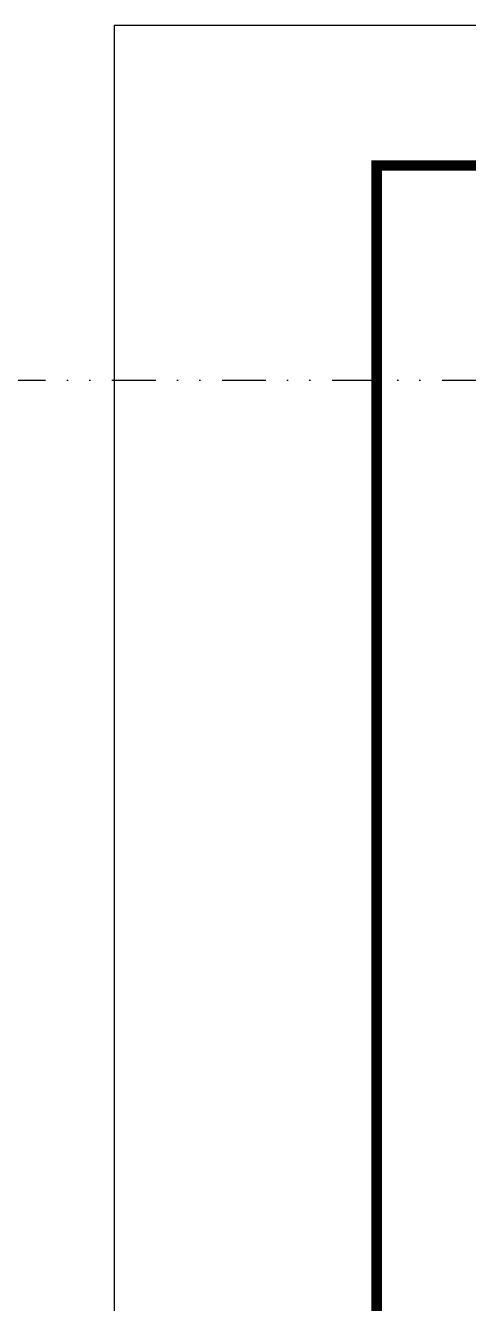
# Model space of a CAD drawing. Extents: x 13379 to 23315, y 867 to 16997.
# Drawn here: x 14360.7 to 14487.2, y 7294.5 to 7659.9 of the extents above; entities that cross this region are included whole.
import ezdxf

# ---------------------------------------------------------------- set-up
doc = ezdxf.new("R2010")
doc.units = 0
doc.linetypes.add('DASHED', pattern=[0.75, 0.5, -0.25])
doc.linetypes.add('DIVIDE2', pattern=[0.625, 0.25, -0.125, 0, -0.125, 0, -0.125])
doc.layers.add('Folhas', color=255, linetype='Continuous', lineweight=9)
doc.layers.add('SARRAFO DE PRESSAO', color=251, linetype='DASHED', lineweight=9)
doc.layers.add('Laje_Perimetro', color=7, linetype='Continuous', plot=False)
doc.layers.add('Nível', color=160, linetype='Continuous')

# ---------------------------------------------------------------- blocks, each defined once
blk = doc.blocks.new('9999999999')
at = {"layer": 'Folhas'}
blk.add_lwpolyline([(98138.98, 34190.21), (99623.98, 34190.21), (99623.98, 35240.21), (98138.98, 35240.21)], close=True, dxfattribs=at)
at = {"layer": 'Folhas', "color": 30, "const_width": 3}
blk.add_lwpolyline([(98213.98, 34230.21), (99583.98, 34230.21), (99583.98, 35200.21), (98213.98, 35200.21)], close=True, dxfattribs=at)

msp = doc.modelspace()

# ---------------------------------------------------------------- linework, layer by layer
at = {"layer": 'Laje_Perimetro'}
msp.add_lwpolyline([(15871, 7659.92), (14386, 7659.92), (14386, 6609.92), (15871, 6609.92)], close=True, dxfattribs=at)
at = {"layer": 'Nível', "color": 4, "linetype": 'DIVIDE2', "ltscale": 50}
msp.add_line((13378.94, 7558.57), (15485.45, 7558.57), dxfattribs=at)

# ---------------------------------------------------------------- block references
at = {"layer": 'SARRAFO DE PRESSAO', "color": 6, "linetype": 'ByBlock'}
msp.add_blockref('9999999999', (-83752.98, -27580.29), dxfattribs=at)

doc.saveas('drawing.dxf')
